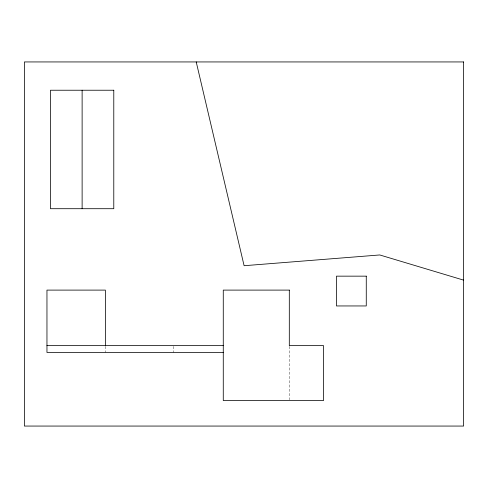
<?xml version="1.0" encoding="UTF-8"?>
<svg xmlns="http://www.w3.org/2000/svg" width="488" height="488" viewBox="0 0 488 488"><rect width="100%" height="100%" fill="white"/><g stroke="black" fill="none" stroke-linecap="round" stroke-linejoin="round"><path stroke-width="0.37" stroke-dasharray="2.44 1.83" d="M289.305 346.389L289.305 399.8M173.295 346.389L173.295 352.428M105.377 346.389L105.377 352.428"/><path stroke-width="0.73" d="M46.958 345.638L223.272 345.638M223.272 352.428L46.958 352.428L46.958 290.104L105.377 290.104L105.377 345.638M463.6 280.124L379.743 254.956L244.104 265.716L196.219 61.939M82.124 90.231L82.124 208.705M463.6 61.939L24.4 61.939L24.4 426.061L463.6 426.061L463.6 61.939M113.783 90.231L50.465 90.231L50.465 208.705L113.783 208.705L113.783 90.231M366.268 276.153L336.464 276.153L336.464 305.952L366.268 305.952L366.268 276.153M289.305 290.104L223.272 290.104L223.272 400.55L323.55 400.55L323.55 345.638L289.305 345.638L289.305 290.104"/></g></svg>
